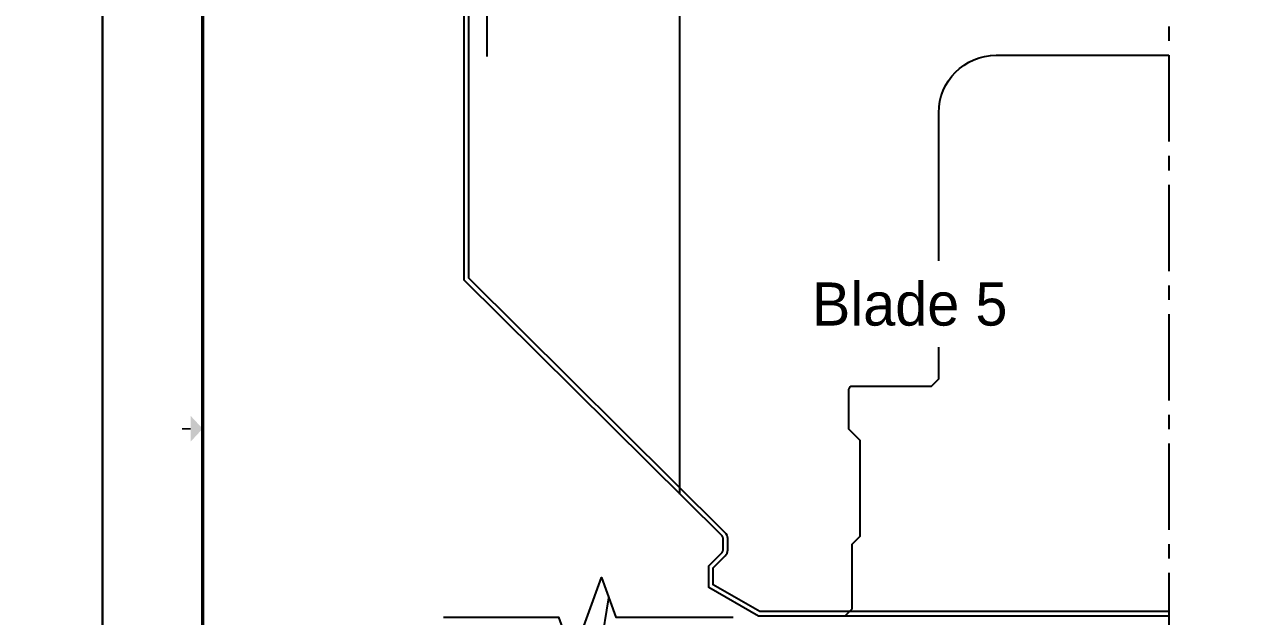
# Model space of a CAD drawing. Extents: x 34 to 102, y 11 to 33.
# Drawn here: x 67.32 to 77.91, y 20.35 to 25.5 of the extents above; entities that cross this region are included whole.
import ezdxf
from ezdxf.enums import TextEntityAlignment as Align

# ---------------------------------------------------------------- set-up
doc = ezdxf.new("R2010")
doc.units = 0
doc.header["$MEASUREMENT"] = 0
doc.linetypes.add('CENTER2', pattern=[1.125, 0.75, -0.125, 0.125, -0.125])
doc.layers.get('0').update_dxf_attribs({"linetype": 'CONTINUOUS'})
for name, color, linetype in [('CDG-37977R1', 7, 'CONTINUOUS'), ('CLine', 5, 'CENTER2'), ('Dims', 4, 'CONTINUOUS'), ('Title Block', 7, 'CONTINUOUS')]:
    doc.layers.add(name, color=color, linetype=linetype)
doc.layers.add('Non Print Text', color=3, linetype='CONTINUOUS', plot=False)
doc.styles.add('RomanD', font='romand.shx', dxfattribs={"width": 0.9})
doc.styles.add('RomanS', font='romans')

# ---------------------------------------------------------------- blocks, each defined once
blk = doc.blocks.new('COT_Dblock')
at = {"layer": 'Title Block', "color": 8}
blk.add_lwpolyline([(0, 0), (34, 0), (34, 22), (0, 22)], close=True, dxfattribs=at)
at = {"layer": 'Title Block', "const_width": 0.03}
blk.add_lwpolyline([(33.13, 21.25), (0.87, 21.25), (0.87, 0.75), (33.13, 0.75)], close=True, dxfattribs=at)
at = {"layer": 'Title Block', "const_width": 0.015}
blk.add_lwpolyline([(0.69, 11), (0.765, 11)], dxfattribs=at)
at = {"layer": 'Title Block'}
blk.add_solid([(0.765, 10.887), (0.765, 11.113), (0.87, 11)], dxfattribs=at)
at = {"layer": 'Title Block', "color": 1, "style": 'RomanS', "flags": 8}
for tag, p in [('FNAME', (0.62, 3.75)), ('REVDATE', (0.62, 2.25)), ('USER', (0.62, 0.75))]:
    blk.add_attdef(tag, text='', height=0.047, rotation=90, dxfattribs=at).set_placement(p, align=Align.BOTTOM_LEFT)
at = {"layer": 'Title Block', "color": 3, "style": 'RomanS', "flags": 8}
blk.add_attdef('DRAWN', text='', height=0.11, dxfattribs=at).set_placement((28.7, 1.984), align=Align.MIDDLE_CENTER)
for tag, p in [('DDATE', (28.356, 1.672)), ('CHECK', (28.356, 1.406)), ('MATRL', (28.356, 1.149)), ('PDATE', (28.356, 0.883)), ('SCALE', (29.896, 0.855)), ('SHEET', (32.005, 0.855))]:
    blk.add_attdef(tag, text='', height=0.094, dxfattribs=at).set_placement(p, align=Align.MIDDLE_LEFT)
at = {"layer": 'Title Block', "color": 3, "style": 'RomanD', "width": 0.9, "flags": 8}
for tag, height, p in [('TITL1', 0.125, (31.337, 1.684)), ('TITL2', 0.094, (31.337, 1.514)), ('TITL3', 0.094, (31.337, 1.374))]:
    blk.add_attdef(tag, text='', height=height, dxfattribs=at).set_placement(p, align=Align.MIDDLE_CENTER)
at = {"layer": 'Title Block', "color": 3, "style": 'RomanS', "flags": 8}
for tag, p in [('FSCM#', (30.337, 1.121)), ('DWG#', (31.81, 1.121)), ('REV#', (32.97, 1.121))]:
    blk.add_attdef(tag, text='', height=0.094, dxfattribs=at).set_placement(p, align=Align.TOP_CENTER)

msp = doc.modelspace()

# ---------------------------------------------------------------- linework, layer by layer
at = {"linetype": 'ByBlock', "flags": 128}
msp.add_lwpolyline([(73.02029, 21.41671), (73.02029, 26.28108, -0.38887873), (74.61777, 28.02442), (77.27029, 28.25648)], format="xyb", dxfattribs=at)
at = {"linetype": 'Continuous', "flags": 128}
msp.add_lwpolyline([(70.96312, 20.348), (71.96312, 20.348), (72.08812, 20.00456), (72.33812, 20.69143), (72.46312, 20.348), (73.48397, 20.348)], dxfattribs=at)
at = {"layer": 'CDG-37977R1', "color": 7, "linetype": 'Continuous', "flags": 128}
for points in [[(77.27029, 20.35708), (73.70331, 20.35708), (73.27029, 20.60708), (73.27029, 20.79458), (73.38614, 20.91043, 0.19891237), (73.39529, 20.93253), (73.39529, 21.03157, 0.199913), (73.38606, 21.05375), (71.14529, 23.27733), (71.14529, 26.29458), (71.33279, 27.29458, -0.02112914), (71.53355, 28.16943, -0.4124498), (74.13278, 29.65968), (77.27029, 28.81898)], [(77.27029, 20.39708), (73.71402, 20.39708), (73.31029, 20.63018), (73.31029, 20.77802), (73.41443, 20.88215, 0.19891237), (73.43529, 20.93253), (73.43529, 21.03157, 0.199913), (73.41423, 21.08214), (71.18529, 23.29399), (71.18529, 26.29087), (71.37212, 27.28725, -0.00039591), (71.37519, 27.30373, -0.00039591)], [(74.45529, 20.35708), (74.51779, 20.41958), (74.51779, 20.98208), (74.58794, 21.05223), (74.58794, 21.88318), (74.48904, 21.98208), (74.48904, 22.32583, -0.41421356), (74.52029, 22.35708), (75.20779, 22.35708), (75.27029, 22.41958), (75.27029, 24.73208, -0.41421356), (75.77029, 25.23208), (77.27029, 25.23208)]]:
    msp.add_lwpolyline(points, format="xyb", dxfattribs=at)
at = {"layer": 'CLine'}
msp.add_line((77.27029, 29.73208), (77.27029, 20.10708), dxfattribs=at)
at = {"layer": 'CLine', "color": 1, "linetype": 'ByBlock'}
msp.add_line((71.34089, 26.76612), (71.34089, 25.22113), dxfattribs=at)
at = {"layer": 'Dims'}
msp.add_line((71.9415, 17.64172), (72.40199, 20.51594), dxfattribs=at)

# ---------------------------------------------------------------- block references
at = {"layer": 'Title Block'}
for p in [(34, 10.98594), (68, 10.98594)]:
    msp.add_blockref('COT_Dblock', p, dxfattribs=at)

# ---------------------------------------------------------------- next in the draw order: texts
at = {"layer": 'Non Print Text', "insert": (74.16728, 23.25759), "char_height": 0.375, "attachment_point": 1, "bg_fill": 3, "box_fill_scale": 1.5, "bg_fill_color": 256, "bg_fill_transparency": 0}
msp.add_mtext_dynamic_manual_height_columns('Blade 5', width=2.48988, gutter_width=1, heights=[0], dxfattribs=at)

doc.saveas('drawing.dxf')
